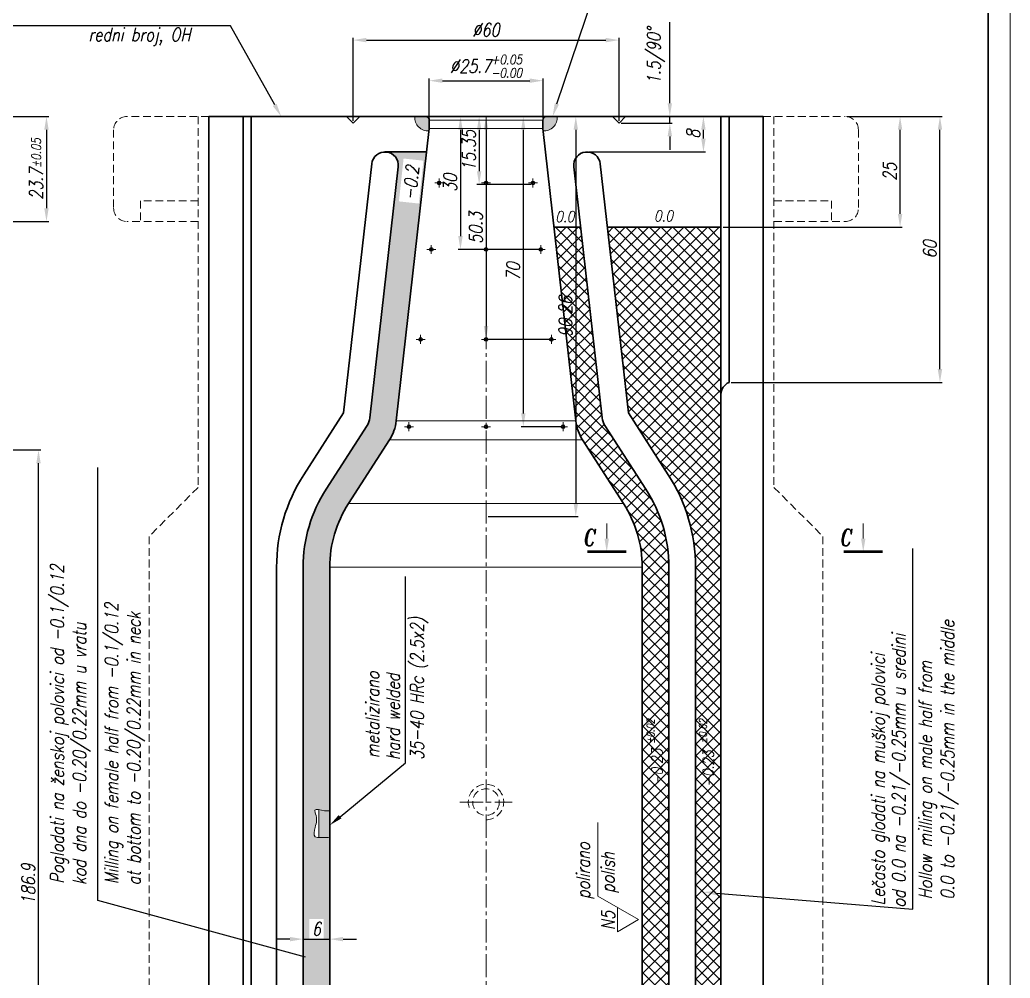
# Model space of a CAD drawing. Extents: x 11 to 1146, y -94 to 506.
# Drawn here: x 208.1 to 431.5, y 85 to 301.3 of the extents above; entities that cross this region are included whole.
import ezdxf
from ezdxf import colors
from ezdxf.entities.mleader import LeaderData, LeaderLine
from ezdxf.math import Vec2, Vec3

# ---------------------------------------------------------------- set-up
doc = ezdxf.new("R2010")
doc.units = 0
doc.header["$LTSCALE"] = 7
doc.header["$MEASUREMENT"] = 0
doc.linetypes.add('CENTER2', pattern=[1.125, 0.75, -0.125, 0.125, -0.125])
doc.linetypes.add('HIDDEN', pattern=[0.375, 0.25, -0.125])
doc.layers.get('0').update_dxf_attribs({"linetype": 'CONTINUOUS', "lineweight": 15})
for name, color, linetype, lineweight in [('1', 1, 'CENTER2', 15), ('2', 2, 'HIDDEN', 15), ('3', 3, 'CONTINUOUS', 30), ('4', 5, 'CONTINUOUS', 50), ('8', 252, 'CONTINUOUS', 15), ('ENGLISH', 252, 'CONTINUOUS', 18)]:
    doc.layers.add(name, color=color, linetype=linetype, lineweight=lineweight)
doc.styles.add('ITALICT', font='ITALICT.shx', dxfattribs={"width": 0.8, "height": 3})
doc.styles.get("Standard").update_dxf_attribs({"font": 'isocp.shx', "height": 3})
doc.dimstyles.get("Standard").update_dxf_attribs({"dimtxt": 3, "dimasz": 3, "dimexe": 0.5, "dimexo": 0.5, "dimgap": 0.8, "dimtad": 1, "dimdsep": 46, "dimtxsty": 'ITALICT', "dimcen": 0.09, "dimazin": 2, "dimtfac": 1, "dimtmove": 0, "dimatfit": 3, "dimfxl": 1, "dimtolj": 1, "dimtzin": 0, "dimarcsym": 0})

# ---------------------------------------------------------------- blocks, each defined once
blk = doc.blocks.new('*D12')
at = {"color": 0, "lineweight": -2, "transparency": 16777216}
for p, q in [((300.41, 279.17), (300.41, 288.05)), ((303.41, 287.55), (323.11, 287.55)), ((326.11, 279.17), (326.11, 288.05))]:
    blk.add_line(p, q, dxfattribs=at)
at = {"color": 0, "transparency": 16777216}
for points in [[(303.41, 288.05), (303.41, 287.05), (300.41, 287.55)], [(323.11, 288.05), (323.11, 287.05), (326.11, 287.55)]]:
    blk.add_solid(points, dxfattribs=at)
at = {"color": 0, "transparency": 16777216, "insert": (313.26, 290.83), "char_height": 3, "attachment_point": 5, "style": 'ITALICT'}
blk.add_mtext('\\A1;%%c25.7{}{\\H0.71x;\\C3;\\S+0.05^ -0.00;}', dxfattribs=at)
blk = doc.blocks.new('*D23')
at = {"color": 0, "lineweight": -2, "transparency": 16777216}
for p, q in [((161.23, 279.47), (214.6, 279.47)), ((214.1, 276.47), (214.1, 258.77)), ((161.23, 255.77), (214.6, 255.77))]:
    blk.add_line(p, q, dxfattribs=at)
at = {"color": 0, "transparency": 16777216}
for points in [[(213.6, 276.47), (214.6, 276.47), (214.1, 279.47)], [(213.6, 258.77), (214.6, 258.77), (214.1, 255.77)]]:
    blk.add_solid(points, dxfattribs=at)
at = {"color": 0, "transparency": 16777216, "insert": (211.8, 267.62), "char_height": 3, "attachment_point": 5, "rotation": 90, "style": 'ITALICT'}
blk.add_mtext('\\A1;23.7{}{\\H0.71x;\\C3;%%p0.05}', dxfattribs=at)
blk = doc.blocks.new('*D36')
at = {"color": 0, "lineweight": -2, "transparency": 16777216}
for p, q in [((283.26, 278.47), (283.26, 297.21)), ((343.26, 278.47), (343.26, 297.21)), ((286.26, 296.71), (340.26, 296.71))]:
    blk.add_line(p, q, dxfattribs=at)
at = {"color": 0, "transparency": 16777216}
for points in [[(286.26, 297.21), (286.26, 296.21), (283.26, 296.71)], [(340.26, 297.21), (340.26, 296.21), (343.26, 296.71)]]:
    blk.add_solid(points, dxfattribs=at)
at = {"color": 0, "transparency": 16777216, "insert": (313.26, 299.01), "char_height": 3, "attachment_point": 5, "style": 'ITALICT'}
blk.add_mtext('\\A1;%%c60', dxfattribs=at)
blk = doc.blocks.new('*D37')
at = {"color": 0, "lineweight": -2, "transparency": 16777216}
for p, q in [((354.72, 282.47), (354.72, 300.78)), ((354.72, 277.97), (354.72, 279.47)), ((343.76, 277.97), (355.22, 277.97)), ((354.72, 274.97), (354.72, 271.97))]:
    blk.add_line(p, q, dxfattribs=at)
at = {"color": 0, "transparency": 16777216}
for points in [[(354.22, 282.47), (355.22, 282.47), (354.72, 279.47)], [(354.22, 274.97), (355.22, 274.97), (354.72, 277.97)]]:
    blk.add_solid(points, dxfattribs=at)
at = {"color": 0, "transparency": 16777216, "insert": (351.63, 293.13), "char_height": 3, "attachment_point": 5, "rotation": 90, "style": 'ITALICT'}
blk.add_mtext('\\A1;1.5/90%%D', dxfattribs=at)
blk = doc.blocks.new('*D38')
at = {"color": 0, "lineweight": -2, "transparency": 16777216}
for p, q in [((362.3, 274.47), (362.3, 276.47)), ((336.55, 271.47), (362.8, 271.47))]:
    blk.add_line(p, q, dxfattribs=at)
at = {"color": 0, "transparency": 16777216}
for points in [[(361.8, 276.47), (362.8, 276.47), (362.3, 279.47)], [(361.8, 274.47), (362.8, 274.47), (362.3, 271.47)]]:
    blk.add_solid(points, dxfattribs=at)
at = {"color": 0, "transparency": 16777216, "insert": (360, 275.47), "char_height": 3, "attachment_point": 5, "rotation": 90, "style": 'ITALICT'}
blk.add_mtext('\\A1;8', dxfattribs=at)
blk = doc.blocks.new('*D41')
at = {"color": 0, "lineweight": -2, "transparency": 16777216}
for p, q in [((394.76, 279.47), (416.16, 279.47)), ((415.66, 222.47), (415.66, 276.47)), ((368.58, 219.47), (416.16, 219.47))]:
    blk.add_line(p, q, dxfattribs=at)
at = {"color": 0, "transparency": 16777216}
for points in [[(415.16, 276.47), (416.16, 276.47), (415.66, 279.47)], [(415.16, 222.47), (416.16, 222.47), (415.66, 219.47)]]:
    blk.add_solid(points, dxfattribs=at)
at = {"color": 0, "transparency": 16777216, "insert": (413.36, 249.47), "char_height": 3, "attachment_point": 5, "rotation": 90, "style": 'ITALICT'}
blk.add_mtext('\\A1;60', dxfattribs=at)
blk = doc.blocks.new('*D94')
at = {"color": 0, "lineweight": -2, "transparency": 16777216}
for p, q in [((148.23, 204.22), (212.8, 204.22)), ((212.3, 20.32), (212.3, 201.22)), ((147.38, 17.32), (212.8, 17.32))]:
    blk.add_line(p, q, dxfattribs=at)
at = {"color": 0, "transparency": 16777216}
for points in [[(211.8, 201.22), (212.8, 201.22), (212.3, 204.22)], [(211.8, 20.32), (212.8, 20.32), (212.3, 17.32)]]:
    blk.add_solid(points, dxfattribs=at)
at = {"color": 0, "transparency": 16777216, "insert": (210, 106.26), "char_height": 3, "attachment_point": 5, "rotation": 90, "style": 'ITALICT'}
blk.add_mtext('\\A1;186.9', dxfattribs=at)
blk = doc.blocks.new('*D95')
at = {"color": 0, "lineweight": -2, "transparency": 16777216}
for p, q in [((394.76, 279.47), (407.16, 279.47)), ((406.66, 257.47), (406.66, 276.47)), ((366.76, 254.47), (407.16, 254.47))]:
    blk.add_line(p, q, dxfattribs=at)
at = {"color": 0, "transparency": 16777216}
for points in [[(406.16, 276.47), (407.16, 276.47), (406.66, 279.47)], [(406.16, 257.47), (407.16, 257.47), (406.66, 254.47)]]:
    blk.add_solid(points, dxfattribs=at)
at = {"color": 0, "transparency": 16777216, "insert": (404.36, 266.97), "char_height": 3, "attachment_point": 5, "rotation": 90, "style": 'ITALICT'}
blk.add_mtext('\\A1;25', dxfattribs=at)
blk = doc.blocks.new('A$C06FE1C3C')
for p, q in [((-9.22, 5.32), (-9.22, 21.93)), ((-9.22, 5.32), (0, 0)), ((-4.76, 2.75), (-4.76, -2.75)), ((-4.76, -2.75), (0, 0))]:
    blk.add_line(p, q)
at = {"style": 'ITALICT', "width": 0.8}
for s, p in [('polirano', (-11.02, 4.68)), ('N5', (-5.38, -2.36))]:
    blk.add_text(s, height=3, rotation=90, dxfattribs=at).set_placement(p)
at = {"layer": 'ENGLISH', "style": 'ITALICT', "width": 0.8}
blk.add_text('polish', height=3, rotation=90, dxfattribs=at).set_placement((-5.45, 6.02))
blk = doc.blocks.new('*D105')
at = {"color": 0, "linetype": 'ByBlock', "lineweight": -2, "transparency": 16777216}
for p, q in [((269.01, 93.83), (266.01, 93.83)), ((272.01, 93.83), (278.01, 93.83)), ((272.01, 93.59), (272.01, 93.33)), ((278.01, 93.59), (278.01, 93.33)), ((281.01, 93.83), (284.01, 93.83))]:
    blk.add_line(p, q, dxfattribs=at)
at = {"color": 0, "transparency": 16777216}
for points in [[(269.01, 94.33), (269.01, 93.33), (272.01, 93.83)], [(281.01, 94.33), (281.01, 93.33), (278.01, 93.83)]]:
    blk.add_solid(points, dxfattribs=at)
at = {"color": 0, "transparency": 16777216, "insert": (275.01, 96.13), "char_height": 3, "attachment_point": 5, "style": 'ITALICT'}
blk.add_mtext('\\A1;6', dxfattribs=at)
blk = doc.blocks.new('*D117')
at = {"color": 0, "linetype": 'ByBlock', "lineweight": -2, "transparency": 16777216}
for p, q in [((312.76, 279.47), (311.2, 279.47)), ((311.7, 276.47), (311.7, 267.12)), ((323.34, 264.12), (311.2, 264.12))]:
    blk.add_line(p, q, dxfattribs=at)
at = {"color": 0, "transparency": 16777216}
for points in [[(311.2, 276.47), (312.2, 276.47), (311.7, 279.47)], [(311.2, 267.12), (312.2, 267.12), (311.7, 264.12)]]:
    blk.add_solid(points, dxfattribs=at)
at = {"color": 0, "transparency": 16777216, "insert": (309.4, 271.79), "char_height": 3, "attachment_point": 5, "rotation": 90, "style": 'ITALICT'}
blk.add_mtext('\\A1;15.35', dxfattribs=at)
blk = doc.blocks.new('*D118')
at = {"color": 0, "linetype": 'ByBlock', "lineweight": -2, "transparency": 16777216}
for p, q in [((312.76, 279.47), (306.99, 279.47)), ((307.49, 276.47), (307.49, 252.47)), ((325.11, 249.47), (306.99, 249.47))]:
    blk.add_line(p, q, dxfattribs=at)
at = {"color": 0, "transparency": 16777216}
for points in [[(306.99, 276.47), (307.99, 276.47), (307.49, 279.47)], [(306.99, 252.47), (307.99, 252.47), (307.49, 249.47)]]:
    blk.add_solid(points, dxfattribs=at)
at = {"color": 0, "transparency": 16777216, "insert": (305.19, 264.47), "char_height": 3, "attachment_point": 5, "rotation": 90, "style": 'ITALICT'}
blk.add_mtext('\\A1;30', dxfattribs=at)
blk = doc.blocks.new('*D119')
at = {"color": 0, "linetype": 'ByBlock', "lineweight": -2, "transparency": 16777216}
for p, q in [((313.26, 276.47), (313.26, 232.17)), ((327.5, 229.17), (312.76, 229.17))]:
    blk.add_line(p, q, dxfattribs=at)
at = {"color": 0, "transparency": 16777216}
for points in [[(312.76, 276.47), (313.76, 276.47), (313.26, 279.47)], [(312.76, 232.17), (313.76, 232.17), (313.26, 229.17)]]:
    blk.add_solid(points, dxfattribs=at)
at = {"color": 0, "transparency": 16777216, "insert": (310.96, 254.32), "char_height": 3, "attachment_point": 5, "rotation": 90, "style": 'ITALICT'}
blk.add_mtext('\\A1;50.3', dxfattribs=at)
blk = doc.blocks.new('*D120')
at = {"color": 0, "linetype": 'ByBlock', "lineweight": -2, "transparency": 16777216}
for p, q in [((313.76, 279.47), (322.17, 279.47)), ((321.67, 276.47), (321.67, 212.47)), ((330.14, 209.47), (321.17, 209.47))]:
    blk.add_line(p, q, dxfattribs=at)
at = {"color": 0, "transparency": 16777216}
for points in [[(321.17, 276.47), (322.17, 276.47), (321.67, 279.47)], [(321.17, 212.47), (322.17, 212.47), (321.67, 209.47)]]:
    blk.add_solid(points, dxfattribs=at)
at = {"color": 0, "transparency": 16777216, "insert": (319.37, 244.47), "char_height": 3, "attachment_point": 5, "rotation": 90, "style": 'ITALICT'}
blk.add_mtext('\\A1;70', dxfattribs=at)
blk = doc.blocks.new('*D121')
at = {"color": 0, "linetype": 'ByBlock', "lineweight": -2, "transparency": 16777216}
for p, q in [((313.76, 279.47), (334.01, 279.47)), ((333.51, 276.47), (333.51, 192.21)), ((313.76, 189.21), (334.01, 189.21))]:
    blk.add_line(p, q, dxfattribs=at)
at = {"color": 0, "transparency": 16777216}
for points in [[(333.01, 276.47), (334.01, 276.47), (333.51, 279.47)], [(333.01, 192.21), (334.01, 192.21), (333.51, 189.21)]]:
    blk.add_solid(points, dxfattribs=at)
at = {"color": 0, "transparency": 16777216, "insert": (331.21, 234.34), "char_height": 3, "attachment_point": 5, "rotation": 90, "style": 'ITALICT'}
blk.add_mtext('\\A1;90.26', dxfattribs=at)

msp = doc.modelspace()

# ---------------------------------------------------------------- hatches: boundary and pattern name
h = msp.add_hatch(color=256)
h.dxf.hatch_style = 1
h.paths.add_polyline_path([(300.4561, 278.6683, 0.41421356), (299.6561, 279.4683), (297.1809, 279.4683, 0.45984291), (300.3967, 276.2424), (300.4561, 276.7683)])
h.paths.add_polyline_path([(329.3312, 279.4683), (326.8561, 279.4683, 0.41421356), (326.0561, 278.6683), (326.0561, 276.7683), (326.1154, 276.2424, 0.45984291)])
h = msp.add_hatch(color=256)
h.dxf.hatch_style = 1
edge = h.paths.add_edge_path()
edge.add_spline(control_points=[(278.0061, 122.781), (277.6726, 122.7383), (276.9969, 122.7367), (275.9236, 122.9931), (275.5061, 123.0484)], knot_values=[10.55621248, 10.55621248, 10.55621248, 10.55621248, 11.56671098, 12.45186169, 12.45186169, 12.45186169, 12.45186169], degree=3, periodic=0)
edge.add_line((275.5061, 123.0484), (275.5061, 116.7328))
edge.add_spline(control_points=[(275.5061, 116.7328), (276.0594, 116.7113), (277.0914, 116.8384), (277.7516, 116.717), (277.9655, 116.6583)], knot_values=[0.99617039, 0.99617039, 0.99617039, 0.99617039, 2.27984818, 2.94341118, 2.94341118, 2.94341118, 2.94341118], degree=3, periodic=0)
edge.add_line((278.0061, 116.6479), (278.0061, 122.781))
at = {"layer": '8'}
h = msp.add_hatch(dxfattribs=at)
h.set_pattern_fill('DOTS', color=256, scale=15)
edge = h.paths.add_edge_path()
edge.add_spline(control_points=[(275.5061, 116.7328), (276.0594, 116.7113), (277.0914, 116.8384), (277.7516, 116.717), (277.9655, 116.6583)], knot_values=[0.99617039, 0.99617039, 0.99617039, 0.99617039, 2.27984818, 2.94341118, 2.94341118, 2.94341118, 2.94341118], degree=3, periodic=0)
edge.add_spline(control_points=[(275.5061, 116.7328), (275.1869, 116.7452), (274.1226, 116.9275), (274.9156, 119.6566), (275.2349, 121.159), (274.4616, 123.0858), (275.0867, 123.1038), (275.5061, 123.0484)], knot_values=[2.94341118, 2.94341118, 2.94341118, 2.94341118, 3.68398295, 5.78973856, 8.89758354, 9.66711709, 10.55621248, 10.55621248, 10.55621248, 10.55621248], degree=3, periodic=0)
edge.add_spline(control_points=[(275.5061, 123.0484), (275.9236, 122.9931), (276.9969, 122.7367), (277.6726, 122.7383), (278.0061, 122.781)], knot_values=[10.55621248, 10.55621248, 10.55621248, 10.55621248, 11.4413632, 12.45186169, 12.45186169, 12.45186169, 12.45186169], degree=3, periodic=0)
edge.add_line((278.0061, 122.781), (278.0061, 177.7683))
edge.add_arc((304.5061, 177.7683), 26.5, 147.210482, 180, ccw=False)
edge.add_line((282.2284, 192.1194), (291.4758, 206.4744))
edge.add_arc((283.0692, 211.8899), 10, 327.210482, 353.559782)
edge.add_line((293.0061, 210.7683), (299.8578, 271.4683))
edge.add_line((299.8578, 271.4683), (290.462, 271.4683))
edge.add_arc((290.462, 268.4683), 3, -6.440218, 90, ccw=False)
edge.add_line((293.4431, 268.1318), (287.0439, 211.4413))
edge.add_arc((283.0692, 211.8899), 4, 327.210482, 353.559782, ccw=False)
edge.add_line((286.4318, 209.7237), (277.1844, 195.3688))
edge.add_arc((304.5061, 177.7683), 32.5, 147.210482, 180)
edge.add_line((272.0061, 177.7683), (272.0061, 44.5471))
edge.add_line((272.0061, 44.5471), (273.1963, 44.9803))
edge.add_line((273.1963, 44.9803), (278.037, 46.7422))
edge.add_arc((280.8561, 47.7683), 3, 106.941175, 200.00002, ccw=False)
edge.add_arc((333.1591, 65.2683), 55.1531, 180, 195.382708, ccw=False)
edge.add_line((278.0061, 65.2683), (278.0061, 116.6493))
h.paths.add_polyline_path([(273.3989, 93.8826), (276.6132, 93.8826), (276.6132, 98.3826), (273.3989, 98.3826)], flags=16)
h.paths.add_polyline_path([(298.0903, 259.8292), (299.1288, 269.5021), (294.6546, 269.9825), (293.616, 260.3096)], flags=16)
h.paths.add_polyline_path([(277.3374, 48.6102), (277.3374, 57.9959), (272.8374, 57.9959), (272.8374, 48.6102)], flags=16)
h = msp.add_hatch(dxfattribs=at)
h.set_pattern_fill('ANSI37', color=256, scale=15)
h.paths.add_polyline_path([(334.6114, 254.4683), (328.5733, 254.4683), (333.5061, 210.7683, 0.11547977), (335.0363, 206.4744), (344.2837, 192.1194, -0.14405552), (348.5061, 177.7683), (348.5061, 65.2683, -0.05932292), (346.9642, 52.3183), (354.5061, 52.3183), (354.5061, 177.7683, 0.14405552), (349.3277, 195.3688), (340.0803, 209.7237, -0.11547977), (339.4682, 211.4413)])
h.paths.add_polyline_path([(366.2561, 254.4683), (340.6495, 254.4683), (345.3778, 212.5795), (354.3717, 198.6181, -0.14405552), (360.5061, 177.7683), (360.5061, 52.3183), (366.2561, 52.3183)])
h.paths.add_polyline_path([(353.714, 128.1071), (353.714, 138.2143), (349.964, 138.2143), (349.964, 128.1071)], flags=24)
h.paths.add_polyline_path([(351.6928, 138.0666), (351.6928, 145.4083), (349.0678, 145.4083), (349.0678, 138.0666)], flags=24)
h.paths.add_polyline_path([(363.5076, 138.0666), (363.5076, 145.4083), (360.8826, 145.4083), (360.8826, 138.0666)], flags=24)
h.paths.add_polyline_path([(365.2672, 127.7311), (365.2672, 137.8382), (361.5172, 137.8382), (361.5172, 127.7311)], flags=24)

# ---------------------------------------------------------------- linework, layer by layer
for p, q in [((431.4997, 506.465), (431.4997, -94.1371)), ((340.4873, 184.203), (340.4873, 187.6264)), ((398.3518, 184.203), (398.3518, 187.6264)), ((275.5061, 123.0484), (275.5061, 116.7328))]:
    msp.add_line(p, q)
for centre, start, end in [((300.1718, 279.2339), 175.520359, 274.300364), ((326.3404, 279.2339), 265.699636, 4.479641)]:
    msp.add_arc(centre, 3, start, end)
msp.add_open_spline([(277.9655, 116.6583), (277.7516, 116.717), (276.8403, 116.8846), (273.9516, 116.3392), (274.9156, 119.6566), (275.2349, 121.159), (274.3179, 123.4436), (276.6801, 122.736), (277.6726, 122.7383), (278.0061, 122.781)], degree=3, knots=[0.99617039, 0.99617039, 0.99617039, 0.99617039, 1.65973339, 3.68398295, 5.78973856, 8.89758354, 9.66711709, 11.4413632, 12.45186169, 12.45186169, 12.45186169, 12.45186169])
for points in [[(340.9873, 184.203), (339.9873, 184.203), (340.4873, 181.203)], [(398.8518, 184.203), (397.8518, 184.203), (398.3518, 181.203)]]:
    msp.add_solid(points)
at = {"layer": '1'}
for p, q in [((313.2561, 279.4683), (313.2561, 17.3183)), ((301.673, 264.4683), (303.673, 264.4683)), ((302.673, 265.4683), (302.673, 263.4683)), ((312.2561, 264.4683), (314.2561, 264.4683)), ((324.8391, 264.4683), (322.8391, 264.4683)), ((323.8391, 265.4683), (323.8391, 263.4683)), ((300.9053, 250.4683), (300.9053, 248.4683)), ((325.6069, 250.4683), (325.6069, 248.4683)), ((299.9053, 249.4683), (301.9053, 249.4683)), ((312.2561, 249.4683), (314.2561, 249.4683)), ((326.6069, 249.4683), (324.6069, 249.4683)), ((298.5129, 230.1683), (298.5129, 228.1683)), ((327.9993, 230.1683), (327.9993, 228.1683)), ((297.5129, 229.1683), (299.5129, 229.1683)), ((312.2561, 229.1683), (314.2561, 229.1683)), ((328.9993, 229.1683), (326.9993, 229.1683)), ((295.8745, 210.4683), (295.8745, 208.4683)), ((330.6377, 210.4683), (330.6377, 208.4683)), ((294.8745, 209.4683), (296.8745, 209.4683)), ((312.2561, 209.4683), (314.2561, 209.4683)), ((331.6377, 209.4683), (329.6377, 209.4683)), ((307.3809, 124.7683), (319.1479, 124.7683))]:
    msp.add_line(p, q, dxfattribs=at)
at = {"layer": '2'}
for p, q in [((250.7561, 279.4683), (232.2561, 279.4683)), ((248.3061, 279.4683), (248.3061, 195.7683)), ((375.7561, 279.4683), (394.2561, 279.4683)), ((378.2061, 279.4683), (378.2061, 195.7683)), ((229.2561, 276.4683), (229.2561, 258.7683)), ((397.2561, 276.4683), (397.2561, 258.7683)), ((248.3061, 260.4683), (235.3061, 260.4683)), ((235.3061, 260.4683), (235.3061, 255.7683)), ((378.2061, 260.4683), (391.2061, 260.4683)), ((391.2061, 260.4683), (391.2061, 255.7683)), ((248.3061, 255.7683), (232.2561, 255.7683)), ((378.2061, 255.7683), (394.2561, 255.7683)), ((248.3061, 195.7683), (237.2561, 184.7183)), ((378.2061, 195.7683), (389.2561, 184.7183)), ((237.2561, 184.7183), (237.2561, 20.3183)), ((389.2561, 184.7183), (389.2561, 20.3183))]:
    msp.add_line(p, q, dxfattribs=at)
msp.add_circle((313.2561, 124.7683), 3, dxfattribs=at)
for centre, radius, start, end in [((232.2561, 276.4683), 3, 90, 180), ((394.2561, 276.4683), 3, 0, 90), ((232.2561, 258.7683), 3, 180, 270), ((394.2561, 258.7683), 3, 270, 0), ((313.2561, 124.7683), 4, 270, 206.70514)]:
    msp.add_arc(centre, radius, start, end, dxfattribs=at)
at = {"layer": '3'}
for p, q in [((426.4997, 501.465), (426.4997, -89.1371)), ((313.2561, 279.4683), (250.7561, 279.4683)), ((250.7561, 279.4683), (250.7561, 17.3183)), ((258.4362, 279.4683), (258.4362, 17.3183)), ((260.2561, 279.4683), (260.2561, 17.3183)), ((283.2561, 277.9683), (281.7561, 279.4683)), ((283.2561, 277.9683), (284.7561, 279.4683)), ((313.2561, 279.4683), (375.7561, 279.4683)), ((343.2561, 277.9683), (341.7561, 279.4683)), ((343.2561, 277.9683), (344.7561, 279.4683)), ((366.2561, 279.4683), (366.2561, 27.3183)), ((368.0759, 279.4683), (368.0759, 219.4683)), ((375.7561, 279.4683), (375.7561, 17.3183)), ((300.4561, 278.6683), (300.4561, 276.7683)), ((326.0561, 278.6683), (326.0561, 276.7683)), ((300.4561, 276.7683), (293.0061, 210.7683)), ((326.0561, 276.7683), (333.5061, 210.7683)), ((299.8578, 271.4683), (290.462, 271.4683)), ((287.481, 268.8048), (281.1343, 212.5795)), ((293.4431, 268.1318), (287.0439, 211.4413)), ((333.0691, 268.1318), (339.4682, 211.4413)), ((339.0312, 268.8048), (345.3778, 212.5795)), ((328.5733, 254.4683), (334.6114, 254.4683)), ((340.6495, 254.4683), (366.2561, 254.4683)), ((281.1343, 212.5795), (272.1404, 198.6181)), ((345.3778, 212.5795), (354.3717, 198.6181)), ((286.4318, 209.7237), (277.1844, 195.3688)), ((340.0803, 209.7237), (349.3277, 195.3688)), ((291.4758, 206.4744), (282.2284, 192.1194)), ((335.0363, 206.4744), (344.2837, 192.1194)), ((266.0061, 177.7683), (266.0061, 36.1051)), ((272.0061, 177.7683), (272.0061, 44.5471)), ((278.0061, 177.7683), (278.0061, 65.2683)), ((348.5061, 177.7683), (348.5061, 65.2683)), ((354.5061, 177.7683), (354.5061, 44.5471)), ((360.5061, 177.7683), (360.5061, 36.1051))]:
    msp.add_line(p, q, dxfattribs=at)
for centre in [(302.673, 264.4683), (313.2561, 264.4683), (323.8391, 264.4683), (300.9053, 249.4683), (313.2561, 249.4683), (325.6069, 249.4683), (298.5129, 229.1683), (313.2561, 229.1683), (327.9993, 229.1683), (295.8745, 209.4683), (313.2561, 209.4683), (330.6377, 209.4683)]:
    msp.add_circle(centre, 0.35, dxfattribs=at)
for centre, radius, start, end in [((299.6561, 278.6683), 0.8, 360, 90), ((326.8561, 278.6683), 0.8, 90, 180), ((290.462, 268.4683), 3, 353.559782, 173.559782), ((336.0501, 268.4683), 3, 6.440218, 186.440218), ((369.2561, 216.7101), 3, 113.16513, 180), ((283.0692, 211.8899), 4, 327.210482, 353.559782), ((283.0692, 211.8899), 10, 327.210482, 353.559782), ((343.443, 211.8899), 10, 186.440218, 212.789518), ((343.443, 211.8899), 4, 186.440218, 212.789518), ((304.5061, 177.7683), 38.5, 147.210482, 180), ((322.0061, 177.7683), 38.5, 0, 32.789518), ((304.5061, 177.7683), 32.5, 147.210482, 180), ((322.0061, 177.7683), 32.5, 0, 32.789518), ((304.5061, 177.7683), 26.5, 147.210482, 180), ((322.0061, 177.7683), 26.5, 0, 32.789518)]:
    msp.add_arc(centre, radius, start, end, dxfattribs=at)
at = {"layer": '4'}
for p, q in [((344.8426, 181.203), (336.1321, 181.203)), ((402.707, 181.203), (393.9965, 181.203))]:
    msp.add_line(p, q, dxfattribs=at)
at = {"layer": '8'}
for p, q in [((300.4561, 278.6683), (326.0561, 278.6683)), ((313.2561, 276.7683), (300.4561, 276.7683)), ((313.2561, 276.7683), (326.0561, 276.7683)), ((313.2561, 210.7683), (293.0061, 210.7683)), ((313.2561, 210.7683), (333.5061, 210.7683)), ((291.4758, 206.4744), (335.0363, 206.4744)), ((282.2284, 192.1194), (344.2837, 192.1194)), ((313.2561, 177.7683), (278.0061, 177.7683)), ((313.2561, 177.7683), (348.5061, 177.7683))]:
    msp.add_line(p, q, dxfattribs=at)

# ---------------------------------------------------------------- block references
msp.add_blockref('A$C06FE1C3C', (347.6811, 98.2365))

# ---------------------------------------------------------------- texts
at = {"style": 'ITALICT', "width": 0.8}
for s, height, p in [('redni broj, OH', 3, (223.5444, 296.4469)), ('0.0', 2.5, (328.8951, 255.6328)), ('0.0', 2.5, (351.1515, 255.7867)), ('C', 3.75, (335.3467, 182.5591)), ('C', 3.75, (393.2111, 182.5591))]:
    msp.add_text(s, height=height, dxfattribs=at).set_placement(p)
for s, height, rotation, p in [('-0.2', 3, 83.87186, (297.4002, 260.4277)), ('Poglodati na ženskoj polovici od -0.1/0.12', 3, 90, (218.0356, 106.3508)), ('kod dna do -0.20/0.22mm u vratu', 3, 90, (223.0368, 106.0492)), ('35-40 HRc (2.5x2)', 3, 90, (299.1949, 134.2386)), ('od 0.0 na -0.21/-0.25mm u sredini', 3, 90, (407.8802, 100.9403)), ('Lečasto glodati na muškoj polovici', 3, 90, (403.2066, 101.4657)), ('metalizirano', 3, 90, (289.1735, 134.6879)), (' %%p0.02', 1.75, 90, (351.2553, 137.0375)), (' %%p0.02', 1.75, 90, (363.0701, 137.0375)), ('-0.23', 2.5, 90, (353.089, 128.5417)), ('-0.23', 2.5, 90, (364.6422, 128.1656))]:
    msp.add_text(s, height=height, rotation=rotation, dxfattribs=at).set_placement(p)
at = {"layer": 'ENGLISH', "style": 'ITALICT', "width": 0.8}
for s, p in [('Milling on female half from -0.1/0.12', (230.3001, 106.2571)), ('at bottom to -0.20/0.22mm in neck', (235.3014, 105.9555)), ('0.0 to -0.21/-0.25mm in the middle', (418.8353, 102.7654)), ('Hollow milling on male half from', (413.8541, 102.8342)), ('hard welded', (293.7891, 134.2386))]:
    msp.add_text(s, height=3, rotation=90, dxfattribs=at).set_placement(p)

# ---------------------------------------------------------------- dimensions: what is measured, and where the dimension line sits
dim = msp.add_linear_dim(base=(343.2561, 296.7085), p1=(283.2561, 277.9683), p2=(343.2561, 277.9683), text='%%c<>', dimstyle='Standard')
dim.commit()
dim.dimension.update_dxf_attribs({"geometry": '*D36', "text_midpoint": (313.2561, 299.0085)})
dim = msp.add_linear_dim(base=(354.7207, 279.4683), p1=(343.2561, 277.9683), p2=(354.7207, 279.4683), angle=90, text='<>/90%%D', dimstyle='Standard')
dim.commit()
dim.dimension.update_dxf_attribs({"geometry": '*D37', "text_midpoint": (351.635, 293.1254)})
dim = msp.add_linear_dim(base=(326.1061, 287.5477), p1=(300.4061, 278.6683), p2=(326.1061, 278.6683), text='<>{}{\\H0.71x;\\C3;\\S+0.05^ -0.00;}', dimstyle='Standard', override={"dimpost": '%%c<>', "dimtp": 0.05})
dim.commit()
dim.dimension.update_dxf_attribs({"geometry": '*D12', "text_midpoint": (313.2561, 290.8327)})
dim = msp.add_linear_dim(base=(214.1032, 255.7683), p1=(160.7259, 279.4683), p2=(160.7259, 255.7683), angle=90, text='<>{}{\\H0.71x;\\C3;%%p0.05}', dimstyle='Standard', override={"dimtp": 0.05, "dimtm": 0.05, "dimtmove": 0})
dim.commit()
dim.dimension.update_dxf_attribs({"geometry": '*D23', "text_midpoint": (214.1032, 267.6183), "dimtype": 160})
for base, p1, p2, override, picture, middle in [((307.4897, 249.4683), (313.2561, 279.4683), (325.6069, 249.4683), {"dimarcsym": 1}, '*D118', (305.1897, 264.4683)), ((311.7043, 264.1183), (313.2561, 279.4683), (323.8391, 264.1183), {"dimarcsym": 1}, '*D117', (309.4043, 271.7933)), ((313.2561, 229.1683), (313.2561, 279.4683), (327.9993, 229.1683), {"dimarcsym": 1}, '*D119', (310.9561, 254.3183)), ((321.6661, 209.4683), (313.2561, 279.4683), (330.6377, 209.4683), {"dimarcsym": 1}, '*D120', (319.3661, 244.4683)), ((333.5061, 189.2056), (313.2561, 279.4683), (313.2561, 189.2056), {"dimarcsym": 1}, '*D121', (331.2061, 234.3369)), ((406.658, 279.4683), (366.2561, 254.4683), (394.2561, 279.4683), {"dimtmove": 0}, '*D95', (404.358, 266.9683))]:
    dim = msp.add_linear_dim(base=base, p1=p1, p2=p2, angle=90, dimstyle='Standard', override=override)
    dim.commit()
    dim.dimension.update_dxf_attribs({"geometry": picture, "text_midpoint": middle})
dim = msp.add_linear_dim(base=(362.2996, 279.4683), p1=(336.0501, 271.4683), p2=(362.2996, 279.4683), angle=90, dimstyle='Standard')
dim.commit()
dim.dimension.update_dxf_attribs({"geometry": '*D38', "text_midpoint": (359.9996, 275.4683)})
for base, p1, p2, picture, middle in [((415.658, 279.4683), (368.0759, 219.4683), (394.2561, 279.4683), '*D41', (415.658, 249.4683)), ((212.3002, 204.2183), (146.8759, 17.3183), (147.7259, 204.2183), '*D94', (212.3002, 106.2554))]:
    dim = msp.add_linear_dim(base=base, p1=p1, p2=p2, angle=90, dimstyle='Standard', override={"dimtmove": 0})
    dim.commit()
    dim.dimension.update_dxf_attribs({"geometry": picture, "text_midpoint": middle, "dimtype": 160})
dim = msp.add_linear_dim(base=(278.0061, 93.8326), p1=(272.0061, 94.088), p2=(278.0061, 94.088), dimstyle='Standard', override={"dimarcsym": 1})
dim.commit()
dim.dimension.update_dxf_attribs({"geometry": '*D105', "text_midpoint": (275.0061, 96.1326)})

# ---------------------------------------------------------------- leaders
ml = msp.add_multileader_mtext('Standard')
ml.set_content('', color=256)
ml.set_leader_properties()
ml.build(insert=Vec2(0, 0))
ml.multileader.update_dxf_attribs({"text_right_attachment_type": 6, "dogleg_length": 0.36, "arrow_head_size": 3})
ctx = ml.context
ctx.base_point, ctx.arrow_head_size, ctx.plane_origin = Vec3(367.0341, 312.5005), 3, Vec3(306.0187, 260.5083)
ctx.right_attachment = 6
notes = []
notes.append((ctx, [(0, (1, 1, 0), (339.4532, 312.5005), (1, 0), 27.5809, [(0, [(328.273, 279.4683)], 0, [])])]))
ctx.mtext.insert, ctx.mtext.flow_direction = Vec3(369.0341, 314.5005), 5
ml = msp.add_multileader_mtext('Standard')
ml.set_content('', color=256)
ml.set_leader_properties()
ml.build(insert=Vec2(0, 0))
ml.multileader.update_dxf_attribs({"text_right_attachment_type": 6, "dogleg_length": 0.36, "arrow_head_size": 3})
ctx = ml.context
ctx.base_point, ctx.arrow_head_size, ctx.plane_origin = Vec3(196.2305, 301.8974), 3, Vec3(289.0383, 247.9051)
ctx.right_attachment, ctx.text_align_type = 6, 2
notes.append((ctx, [(0, (1, 1, 0), (255.6038, 299.8974), (-1, 0), 55.3733, [(0, [(267.0516, 279.4683)], 0, [])])]))
ctx.mtext.insert, ctx.mtext.alignment, ctx.mtext.flow_direction = Vec3(198.2305, 303.8974), 3, 5
ml = msp.add_multileader_mtext('Standard')
ml.set_content('', color=256)
ml.set_leader_properties()
ml.build(insert=Vec2(0, 0))
ml.multileader.update_dxf_attribs({"text_right_attachment_type": 6, "dogleg_length": 0.36, "arrow_head_size": 3})
ctx = ml.context
ctx.base_point, ctx.arrow_head_size, ctx.plane_origin, ctx.plane_x_axis, ctx.plane_y_axis = Vec3(227.6974, 202.2664), 3, Vec3(173.7051, 69.1371), Vec3(0, -1), Vec3(1, 0)
ctx.right_attachment, ctx.text_align_type = 6, 2
notes.append((ctx, [(0, (1, 1, 0), (225.6974, 102.5716), (0, 1), 95.6949, [(0, [(275.3929, 88.97)], 0, [])])]))
ctx.mtext.insert, ctx.mtext.text_direction, ctx.mtext.rotation, ctx.mtext.alignment, ctx.mtext.flow_direction = Vec3(229.6974, 200.2664), Vec3(0, -1), 4.71238898, 3, 5
ml = msp.add_multileader_mtext('Standard')
ml.set_content('', color=256)
ml.set_leader_properties()
ml.build(insert=Vec2(0, 0))
ml.multileader.update_dxf_attribs({"text_right_attachment_type": 6, "dogleg_length": 0.36, "arrow_head_size": 3})
ctx = ml.context
ctx.base_point, ctx.arrow_head_size, ctx.plane_origin, ctx.plane_x_axis, ctx.plane_y_axis = Vec3(411.502, 183.9787), 3, Vec3(357.5097, 67.1283), Vec3(0, -1), Vec3(1, 0)
ctx.right_attachment, ctx.text_align_type = 6, 2
notes.append((ctx, [(0, (1, 1, 0), (409.502, 100.5628), (0, 1), 79.416, [(0, [(362.2139, 104.4605)], 0, [])])]))
ctx.mtext.insert, ctx.mtext.text_direction, ctx.mtext.rotation, ctx.mtext.alignment, ctx.mtext.flow_direction = Vec3(413.502, 181.9787), Vec3(0, -1), 4.71238898, 3, 5
ml = msp.add_multileader_mtext('Standard')
ml.set_content('', color=256)
ml.set_leader_properties()
ml.build(insert=Vec2(0, 0))
ml.multileader.update_dxf_attribs({"text_right_attachment_type": 6, "dogleg_length": 0.36, "arrow_head_size": 3})
ctx = ml.context
ctx.base_point, ctx.arrow_head_size, ctx.plane_origin, ctx.plane_x_axis, ctx.plane_y_axis = Vec3(297.1011, 177.6498), 3, Vec3(243.1088, 100.1598), Vec3(0, -1), Vec3(1, 0)
ctx.right_attachment, ctx.text_align_type = 6, 2
notes.append((ctx, [(0, (1, 1, 0), (295.1011, 133.5943), (0, 1), 40.0555, [(0, [(278.0061, 119.5444)], 0, [])])]))
ctx.mtext.insert, ctx.mtext.text_direction, ctx.mtext.rotation, ctx.mtext.alignment, ctx.mtext.flow_direction = Vec3(299.1011, 175.6498), Vec3(0, -1), 4.71238898, 3, 5
for ctx, leaders in notes:
    for number, flags, end, landing, length, lines in leaders:
        leader = LeaderData()
        leader.index, (leader.has_last_leader_line, leader.has_dogleg_vector, leader.attachment_direction) = number, flags
        leader.last_leader_point, leader.dogleg_vector, leader.dogleg_length = Vec3(end), Vec3(landing), length
        for number, points, colour, breaks in lines:
            line = LeaderLine()
            line.index, line.vertices, line.color, line.breaks = number, Vec3.list(points), colors.encode_raw_color(colour), breaks
            leader.lines.append(line)
        ctx.leaders.append(leader)

doc.saveas('drawing.dxf')
